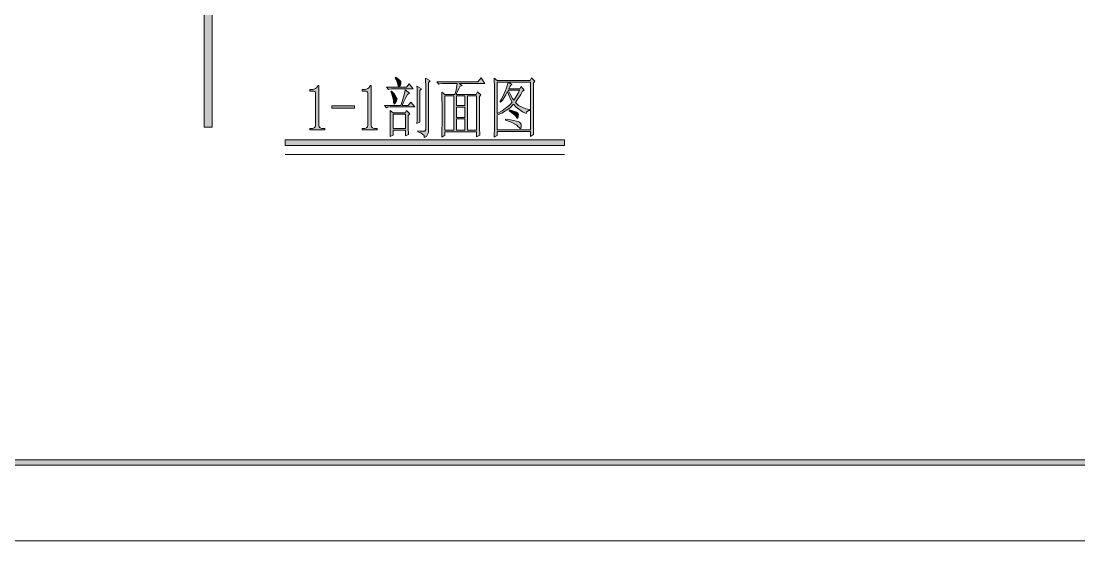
# Model space of a CAD drawing. Header units: millimetres. Extents: x 0 to 586, y 0 to 414.
# Drawn here: x 277.4 to 410.7, y 0 to 65.4 of the extents above; entities that cross this region are included whole.
import ezdxf

# ---------------------------------------------------------------- set-up
doc = ezdxf.new("R2010")
doc.units = ezdxf.units.MM

msp = doc.modelspace()

# ---------------------------------------------------------------- hatches: boundary and pattern name
h = msp.add_hatch(color=0)
h.dxf.hatch_style = 2
h.paths.add_polyline_path([(300.457306, 67.451111), (301.441556, 67.451111), (301.441556, 52.052361), (300.457306, 52.052361)])
h = msp.add_hatch(color=0)
h.dxf.hatch_style = 2
h.paths.add_polyline_path([(314.889444, 57.326389), (314.889444, 52.433361), (314.889444, 52.306361), (314.952944, 52.112333), (315.019972, 52.048833), (315.083472, 51.985333), (315.263389, 51.918306), (315.379806, 51.918306), (315.637333, 51.918306), (315.637333, 51.724278), (313.757028, 51.724278), (313.757028, 51.918306), (313.989861, 51.918306), (314.120389, 51.918306), (314.303833, 51.985333), (314.363806, 52.048833), (314.42025, 52.112333), (314.480222, 52.306361), (314.480222, 52.433361), (314.480222, 56.328028), (314.480222, 56.391528), (314.448472, 56.497361), (314.416722, 56.536167), (314.381444, 56.5785), (314.286194, 56.617306), (314.222694, 56.617306), (313.757028, 56.617306), (313.757028, 56.814861), (313.989861, 56.814861), (314.145083, 56.814861), (314.395556, 56.878361), (314.490806, 56.941861), (314.589583, 57.005361), (314.73775, 57.199389), (314.787139, 57.326389)])
h = msp.add_hatch(color=0)
h.dxf.hatch_style = 2
h.paths.add_polyline_path([(321.486389, 57.326389), (321.486389, 52.433361), (321.486389, 52.306361), (321.549889, 52.112333), (321.613389, 52.048833), (321.680417, 51.985333), (321.860333, 51.918306), (321.97675, 51.918306), (322.234278, 51.918306), (322.234278, 51.724278), (320.353972, 51.724278), (320.353972, 51.918306), (320.586806, 51.918306), (320.713806, 51.918306), (320.900778, 51.985333), (320.96075, 52.048833), (321.017194, 52.112333), (321.077167, 52.306361), (321.077167, 52.433361), (321.077167, 56.328028), (321.077167, 56.391528), (321.041889, 56.497361), (321.010139, 56.536167), (320.978389, 56.5785), (320.883139, 56.617306), (320.816111, 56.617306), (320.353972, 56.617306), (320.353972, 56.814861), (320.586806, 56.814861), (320.742028, 56.814861), (320.9925, 56.878361), (321.08775, 56.941861), (321.183, 57.005361), (321.331167, 57.199389), (321.384083, 57.326389)])
h = msp.add_hatch(color=0)
h.dxf.hatch_style = 2
h.paths.add_polyline_path([(323.447833, 57.104139), (325.9455, 57.104139), (326.280639, 57.523944), (326.771, 56.913639), (324.195722, 56.913639), (324.054611, 56.913639), (323.797083, 56.86425), (323.680667, 56.814861)])
h = msp.add_hatch(color=0)
h.dxf.hatch_style = 2
h.paths.add_polyline_path([(324.502639, 58.296528), (324.58025, 58.360028), (324.904806, 58.151889), (325.232889, 57.813222), (325.239944, 57.682694), (325.243472, 57.555694), (325.201139, 57.354611), (325.148222, 57.280528), (325.095306, 57.206444), (325.021222, 57.135889), (324.993, 57.135889), (324.954194, 57.135889), (324.890694, 57.280528), (324.866, 57.425167), (324.813083, 57.633306), (324.633167, 58.07075)])
h = msp.add_hatch(color=0)
h.dxf.hatch_style = 2
h.paths.add_polyline_path([(328.369083, 56.910111), (328.369083, 57.298167), (328.354972, 57.957861), (328.344389, 58.2295), (328.937056, 57.908472), (328.704222, 57.682694), (328.704222, 51.787778), (328.728917, 51.399722), (328.471389, 50.902306), (328.189167, 50.789417), (328.164472, 51.029306), (327.762306, 51.367972), (327.388361, 51.46675), (327.388361, 51.59375), (327.635306, 51.579639), (328.002194, 51.562), (328.125667, 51.562), (328.245611, 51.562), (328.369083, 51.756028), (328.369083, 51.950056)])
h = msp.add_hatch(color=0)
h.paths.add_polyline_path([(332.052083, 56.201028), (332.157917, 56.571444), (332.299028, 57.262889), (332.337833, 57.587444), (330.686833, 57.587444), (330.496333, 57.587444), (330.161194, 57.538056), (330.016556, 57.488667), (329.78725, 57.781472), (334.937806, 57.781472), (335.350556, 58.26125), (335.816222, 57.587444), (332.595361, 57.587444), (332.979889, 57.329917), (332.722361, 57.231139), (332.567139, 56.9595), (332.309611, 56.440917), (332.207306, 56.201028), (334.733194, 56.201028), (334.913111, 56.522056), (335.325861, 56.137528), (335.145944, 55.91175), (335.145944, 54.461833), (335.156528, 52.048833), (335.170639, 51.082222), (334.786111, 50.856444), (334.786111, 51.4985), (330.792667, 51.4985), (330.792667, 51.046944), (330.404611, 50.824694), (330.418722, 51.385611), (330.429306, 52.828472), (330.429306, 53.706889), (330.429306, 54.581778), (330.418722, 55.957611), (330.404611, 56.458556), (330.792667, 56.201028)])
h.paths.add_polyline_path([(333.650167, 56.007), (333.650167, 51.692528), (334.786111, 51.692528), (334.786111, 56.007)])
h.paths.add_polyline_path([(330.792667, 56.007), (330.792667, 51.692528), (331.900389, 51.692528), (331.900389, 56.007)])
h.paths.add_polyline_path([(332.235528, 53.114222), (332.235528, 51.692528), (333.315028, 51.692528), (333.315028, 53.114222)])
h.paths.add_polyline_path([(332.235528, 54.588833), (332.235528, 53.304722), (333.315028, 53.304722), (333.315028, 54.588833)])
h.paths.add_polyline_path([(332.235528, 56.007), (332.235528, 54.782861), (333.315028, 54.782861), (333.315028, 56.007)])
h = msp.add_hatch(color=0)
h.paths.add_polyline_path([(341.9475, 57.650944), (341.9475, 52.306361), (341.9475, 51.981806), (341.961611, 51.40325), (341.972194, 51.145722), (341.587667, 50.888194), (341.587667, 51.533778), (337.386083, 51.533778), (337.386083, 51.018722), (337.001556, 50.824694), (337.012139, 51.145722), (337.02625, 51.805417), (337.02625, 52.144083), (337.02625, 57.008889), (337.02625, 57.280528), (337.012139, 57.894361), (337.001556, 58.233028), (337.386083, 57.940222), (341.53475, 57.940222), (341.714667, 58.26125), (342.127417, 57.841444)])
h.paths.add_polyline_path([(337.386083, 51.727806), (341.587667, 51.727806), (341.587667, 57.749722), (338.80425, 57.749722), (339.241694, 57.456917), (339.086472, 57.361667), (339.008861, 57.217028), (338.895972, 56.99125), (338.857167, 56.910111), (340.222417, 56.910111), (340.402333, 57.199389), (340.786861, 56.747833), (340.58225, 56.589083), (340.363528, 56.201028), (339.911972, 55.491944), (339.679139, 55.170917), (340.077778, 54.8005), (340.995, 54.366583), (341.510056, 54.303083), (341.510056, 54.172556), (341.316028, 54.158444), (341.072611, 53.964417), (341.019694, 53.788028), (340.568139, 53.996167), (339.781444, 54.574722), (339.449833, 54.945139), (338.998278, 54.493583), (337.968167, 53.833889), (337.386083, 53.62575)])
h.paths.add_polyline_path([(337.386083, 57.749722), (337.386083, 53.788028), (337.992861, 54.109056), (338.93125, 54.83225), (339.266389, 55.237944), (339.100583, 55.527222), (338.80425, 56.186917), (338.673722, 56.557333), (338.469111, 56.155167), (338.031667, 55.477833), (337.798833, 55.202667), (337.721222, 55.269694), (337.929361, 55.608361), (338.275083, 56.306861), (338.416194, 56.670222), (338.560833, 57.030056), (338.726639, 57.569806), (338.751333, 57.749722)])
h.paths.add_polyline_path([(338.779556, 56.716083), (338.959472, 56.313917), (339.305194, 55.685972), (339.474528, 55.460194), (339.654444, 55.717722), (340.014278, 56.345667), (340.194194, 56.716083)])
h = msp.add_hatch(color=0)
h.dxf.hatch_style = 2
h.paths.add_polyline_path([(325.793806, 56.779583), (326.333556, 56.331556), (326.076028, 56.201028), (325.882, 55.8165), (325.546861, 55.121528), (325.40575, 54.818139), (326.178333, 54.818139), (326.513472, 55.234417), (327.003833, 54.624111), (324.0405, 54.624111), (323.874694, 54.624111), (323.56425, 54.574722), (323.423139, 54.525333), (323.190306, 54.818139), (325.250528, 54.818139), (325.419861, 55.315556), (325.687972, 56.299806)])
h = msp.add_hatch(color=0)
h.dxf.hatch_style = 2
h.paths.add_polyline_path([(323.987583, 56.557333), (324.065194, 56.620833), (324.428556, 56.218667), (324.756639, 55.654222), (324.724889, 55.491944), (324.689611, 55.333194), (324.576722, 55.107417), (324.492056, 55.040389), (324.407389, 54.976889), (324.312139, 55.153278), (324.298028, 55.396694), (324.273333, 55.622472), (324.118111, 56.204556)])
h = msp.add_hatch(color=0)
h.dxf.hatch_style = 2
h.paths.add_polyline_path([(327.261361, 57.231139), (327.829333, 56.910111), (327.621194, 56.684333), (327.621194, 53.558722), (327.621194, 53.414083), (327.635306, 52.994278), (327.645889, 52.719111), (327.261361, 52.525083), (327.275472, 52.944889), (327.286056, 54.179611), (327.286056, 54.991), (327.286056, 55.805917), (327.275472, 56.92775)])
h = msp.add_hatch(color=0)
h.dxf.hatch_style = 2
h.paths.add_polyline_path([(316.519278, 54.461833), (316.519278, 54.751111), (319.376778, 54.751111), (319.376778, 54.461833)])
h = msp.add_hatch(color=0)
h.paths.add_polyline_path([(323.885278, 50.916417), (323.899389, 51.255083), (323.909972, 52.10175), (323.909972, 52.60975), (323.909972, 53.11775), (323.899389, 53.897389), (323.885278, 54.172556), (324.273333, 53.883278), (325.793806, 53.883278), (325.9455, 54.172556), (326.386472, 53.75275), (326.178333, 53.558722), (326.178333, 52.010028), (326.178333, 51.78425), (326.192444, 51.350333), (326.203028, 51.142194), (325.8185, 50.979917), (325.8185, 51.689), (324.273333, 51.689), (324.273333, 51.078694)])
h.paths.add_polyline_path([(324.273333, 53.68925), (324.273333, 51.883028), (325.8185, 51.883028), (325.8185, 53.68925)])
h = msp.add_hatch(color=0)
h.dxf.hatch_style = 2
h.paths.add_polyline_path([(338.93125, 54.236056), (339.241694, 54.154917), (339.679139, 54.010278), (339.809667, 53.946778), (339.936667, 53.883278), (340.053083, 53.664556), (340.0425, 53.512861), (340.028389, 53.361167), (339.975472, 53.209472), (339.936667, 53.209472), (339.897861, 53.209472), (339.809667, 53.287083), (339.75675, 53.368222), (339.62975, 53.5305), (339.202889, 53.915028), (338.906556, 54.140806)])
h = msp.add_hatch(color=0)
h.dxf.hatch_style = 2
h.paths.add_polyline_path([(338.444417, 53.075417), (339.037083, 52.997806), (339.816722, 52.842583), (340.003694, 52.772028), (340.190667, 52.697944), (340.388222, 52.451), (340.402333, 52.274611), (340.412917, 52.094694), (340.363528, 51.918306), (340.300028, 51.918306), (340.261222, 51.918306), (340.130694, 52.017083), (340.0425, 52.112333), (339.848472, 52.306361), (339.047667, 52.722639), (338.444417, 52.948417)])
h = msp.add_hatch(color=0)
h.dxf.hatch_style = 2
h.paths.add_polyline_path([(310.670222, 49.773417), (310.670222, 50.461333), (345.845694, 50.461333), (345.845694, 49.773417)])
h = msp.add_hatch(color=0)
h.dxf.hatch_style = 2
h.paths.add_polyline_path([(24.302861, 9.514417), (24.994306, 10.205861), (575.429944, 10.205861), (576.117861, 9.514417)])

# ---------------------------------------------------------------- linework, layer by layer
at = {"color": 0, "lineweight": 0}
for points in [[(0, 0), (585.632278, 0), (585.632278, 414.0835), (0, 414.0835)], [(300.457306, 67.451111), (301.441556, 67.451111), (301.441556, 52.052361), (300.457306, 52.052361)], [(314.889444, 57.326389), (314.889444, 52.433361), (314.889444, 52.306361), (314.952944, 52.112333), (315.019972, 52.048833), (315.083472, 51.985333), (315.263389, 51.918306), (315.379806, 51.918306), (315.637333, 51.918306), (315.637333, 51.724278), (313.757028, 51.724278), (313.757028, 51.918306), (313.989861, 51.918306), (314.120389, 51.918306), (314.303833, 51.985333), (314.363806, 52.048833), (314.42025, 52.112333), (314.480222, 52.306361), (314.480222, 52.433361), (314.480222, 56.328028), (314.480222, 56.391528), (314.448472, 56.497361), (314.416722, 56.536167), (314.381444, 56.5785), (314.286194, 56.617306), (314.222694, 56.617306), (313.757028, 56.617306), (313.757028, 56.814861), (313.989861, 56.814861), (314.145083, 56.814861), (314.395556, 56.878361), (314.490806, 56.941861), (314.589583, 57.005361), (314.73775, 57.199389), (314.787139, 57.326389)], [(321.486389, 57.326389), (321.486389, 52.433361), (321.486389, 52.306361), (321.549889, 52.112333), (321.613389, 52.048833), (321.680417, 51.985333), (321.860333, 51.918306), (321.97675, 51.918306), (322.234278, 51.918306), (322.234278, 51.724278), (320.353972, 51.724278), (320.353972, 51.918306), (320.586806, 51.918306), (320.713806, 51.918306), (320.900778, 51.985333), (320.96075, 52.048833), (321.017194, 52.112333), (321.077167, 52.306361), (321.077167, 52.433361), (321.077167, 56.328028), (321.077167, 56.391528), (321.041889, 56.497361), (321.010139, 56.536167), (320.978389, 56.5785), (320.883139, 56.617306), (320.816111, 56.617306), (320.353972, 56.617306), (320.353972, 56.814861), (320.586806, 56.814861), (320.742028, 56.814861), (320.9925, 56.878361), (321.08775, 56.941861), (321.183, 57.005361), (321.331167, 57.199389), (321.384083, 57.326389)], [(323.447833, 57.104139), (325.9455, 57.104139), (326.280639, 57.523944), (326.771, 56.913639), (324.195722, 56.913639), (324.054611, 56.913639), (323.797083, 56.86425), (323.680667, 56.814861)], [(324.502639, 58.296528), (324.58025, 58.360028), (324.904806, 58.151889), (325.232889, 57.813222), (325.239944, 57.682694), (325.243472, 57.555694), (325.201139, 57.354611), (325.148222, 57.280528), (325.095306, 57.206444), (325.021222, 57.135889), (324.993, 57.135889), (324.954194, 57.135889), (324.890694, 57.280528), (324.866, 57.425167), (324.813083, 57.633306), (324.633167, 58.07075)], [(328.369083, 56.910111), (328.369083, 57.298167), (328.354972, 57.957861), (328.344389, 58.2295), (328.937056, 57.908472), (328.704222, 57.682694), (328.704222, 51.787778), (328.728917, 51.399722), (328.471389, 50.902306), (328.189167, 50.789417), (328.164472, 51.029306), (327.762306, 51.367972), (327.388361, 51.46675), (327.388361, 51.59375), (327.635306, 51.579639), (328.002194, 51.562), (328.125667, 51.562), (328.245611, 51.562), (328.369083, 51.756028), (328.369083, 51.950056)], [(332.052083, 56.201028), (332.157917, 56.571444), (332.299028, 57.262889), (332.337833, 57.587444), (330.686833, 57.587444), (330.496333, 57.587444), (330.161194, 57.538056), (330.016556, 57.488667), (329.78725, 57.781472), (334.937806, 57.781472), (335.350556, 58.26125), (335.816222, 57.587444), (332.595361, 57.587444), (332.979889, 57.329917), (332.722361, 57.231139), (332.567139, 56.9595), (332.309611, 56.440917), (332.207306, 56.201028), (334.733194, 56.201028), (334.913111, 56.522056), (335.325861, 56.137528), (335.145944, 55.91175), (335.145944, 54.461833), (335.156528, 52.048833), (335.170639, 51.082222), (334.786111, 50.856444), (334.786111, 51.4985), (330.792667, 51.4985), (330.792667, 51.046944), (330.404611, 50.824694), (330.418722, 51.385611), (330.429306, 52.828472), (330.429306, 53.706889), (330.429306, 54.581778), (330.418722, 55.957611), (330.404611, 56.458556), (330.792667, 56.201028)], [(341.9475, 57.650944), (341.9475, 52.306361), (341.9475, 51.981806), (341.961611, 51.40325), (341.972194, 51.145722), (341.587667, 50.888194), (341.587667, 51.533778), (337.386083, 51.533778), (337.386083, 51.018722), (337.001556, 50.824694), (337.012139, 51.145722), (337.02625, 51.805417), (337.02625, 52.144083), (337.02625, 57.008889), (337.02625, 57.280528), (337.012139, 57.894361), (337.001556, 58.233028), (337.386083, 57.940222), (341.53475, 57.940222), (341.714667, 58.26125), (342.127417, 57.841444)], [(337.386083, 51.727806), (341.587667, 51.727806), (341.587667, 57.749722), (338.80425, 57.749722), (339.241694, 57.456917), (339.086472, 57.361667), (339.008861, 57.217028), (338.895972, 56.99125), (338.857167, 56.910111), (340.222417, 56.910111), (340.402333, 57.199389), (340.786861, 56.747833), (340.58225, 56.589083), (340.363528, 56.201028), (339.911972, 55.491944), (339.679139, 55.170917), (340.077778, 54.8005), (340.995, 54.366583), (341.510056, 54.303083), (341.510056, 54.172556), (341.316028, 54.158444), (341.072611, 53.964417), (341.019694, 53.788028), (340.568139, 53.996167), (339.781444, 54.574722), (339.449833, 54.945139), (338.998278, 54.493583), (337.968167, 53.833889), (337.386083, 53.62575)], [(337.386083, 57.749722), (337.386083, 53.788028), (337.992861, 54.109056), (338.93125, 54.83225), (339.266389, 55.237944), (339.100583, 55.527222), (338.80425, 56.186917), (338.673722, 56.557333), (338.469111, 56.155167), (338.031667, 55.477833), (337.798833, 55.202667), (337.721222, 55.269694), (337.929361, 55.608361), (338.275083, 56.306861), (338.416194, 56.670222), (338.560833, 57.030056), (338.726639, 57.569806), (338.751333, 57.749722)], [(325.793806, 56.779583), (326.333556, 56.331556), (326.076028, 56.201028), (325.882, 55.8165), (325.546861, 55.121528), (325.40575, 54.818139), (326.178333, 54.818139), (326.513472, 55.234417), (327.003833, 54.624111), (324.0405, 54.624111), (323.874694, 54.624111), (323.56425, 54.574722), (323.423139, 54.525333), (323.190306, 54.818139), (325.250528, 54.818139), (325.419861, 55.315556), (325.687972, 56.299806)], [(323.987583, 56.557333), (324.065194, 56.620833), (324.428556, 56.218667), (324.756639, 55.654222), (324.724889, 55.491944), (324.689611, 55.333194), (324.576722, 55.107417), (324.492056, 55.040389), (324.407389, 54.976889), (324.312139, 55.153278), (324.298028, 55.396694), (324.273333, 55.622472), (324.118111, 56.204556)], [(327.261361, 57.231139), (327.829333, 56.910111), (327.621194, 56.684333), (327.621194, 53.558722), (327.621194, 53.414083), (327.635306, 52.994278), (327.645889, 52.719111), (327.261361, 52.525083), (327.275472, 52.944889), (327.286056, 54.179611), (327.286056, 54.991), (327.286056, 55.805917), (327.275472, 56.92775)], [(330.792667, 56.007), (330.792667, 51.692528), (331.900389, 51.692528), (331.900389, 56.007)], [(332.235528, 56.007), (332.235528, 54.782861), (333.315028, 54.782861), (333.315028, 56.007)], [(333.650167, 56.007), (333.650167, 51.692528), (334.786111, 51.692528), (334.786111, 56.007)], [(338.779556, 56.716083), (338.959472, 56.313917), (339.305194, 55.685972), (339.474528, 55.460194), (339.654444, 55.717722), (340.014278, 56.345667), (340.194194, 56.716083)], [(316.519278, 54.461833), (316.519278, 54.751111), (319.376778, 54.751111), (319.376778, 54.461833)], [(323.885278, 50.916417), (323.899389, 51.255083), (323.909972, 52.10175), (323.909972, 52.60975), (323.909972, 53.11775), (323.899389, 53.897389), (323.885278, 54.172556), (324.273333, 53.883278), (325.793806, 53.883278), (325.9455, 54.172556), (326.386472, 53.75275), (326.178333, 53.558722), (326.178333, 52.010028), (326.178333, 51.78425), (326.192444, 51.350333), (326.203028, 51.142194), (325.8185, 50.979917), (325.8185, 51.689), (324.273333, 51.689), (324.273333, 51.078694)], [(324.273333, 53.68925), (324.273333, 51.883028), (325.8185, 51.883028), (325.8185, 53.68925)], [(332.235528, 54.588833), (332.235528, 53.304722), (333.315028, 53.304722), (333.315028, 54.588833)], [(338.93125, 54.236056), (339.241694, 54.154917), (339.679139, 54.010278), (339.809667, 53.946778), (339.936667, 53.883278), (340.053083, 53.664556), (340.0425, 53.512861), (340.028389, 53.361167), (339.975472, 53.209472), (339.936667, 53.209472), (339.897861, 53.209472), (339.809667, 53.287083), (339.75675, 53.368222), (339.62975, 53.5305), (339.202889, 53.915028), (338.906556, 54.140806)], [(332.235528, 53.114222), (332.235528, 51.692528), (333.315028, 51.692528), (333.315028, 53.114222)], [(338.444417, 53.075417), (339.037083, 52.997806), (339.816722, 52.842583), (340.003694, 52.772028), (340.190667, 52.697944), (340.388222, 52.451), (340.402333, 52.274611), (340.412917, 52.094694), (340.363528, 51.918306), (340.300028, 51.918306), (340.261222, 51.918306), (340.130694, 52.017083), (340.0425, 52.112333), (339.848472, 52.306361), (339.047667, 52.722639), (338.444417, 52.948417)], [(310.670222, 49.773417), (310.670222, 50.461333), (345.845694, 50.461333), (345.845694, 49.773417)], [(24.302861, 9.514417), (24.994306, 10.205861), (575.429944, 10.205861), (576.117861, 9.514417)]]:
    msp.add_lwpolyline(points, close=True, dxfattribs=at)
msp.add_lwpolyline([(310.670222, 48.637472), (345.845694, 48.637472)], dxfattribs=at)

doc.saveas('drawing.dxf')
